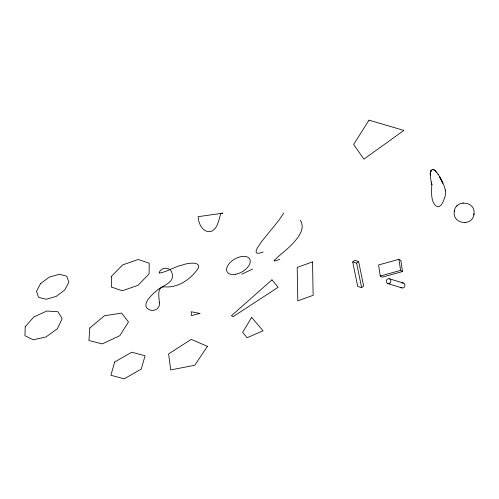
<?xml version="1.0" encoding="UTF-8"?>
<svg xmlns="http://www.w3.org/2000/svg" width="499" height="499" viewBox="0 0 499 499"><rect width="100%" height="100%" fill="white"/><g stroke="black" fill="none" stroke-linecap="round" stroke-linejoin="round"><path stroke-width="0.75" d="M430.331 174.213L430.369 173.484L430.344 175.548C429.733 173.228 431.049 168.007 434.186 169.966M430.338 174.089L430.693 179.129L431.891 184.755L431.255 182.11L431.791 184.237C431.76 191.167 429.988 202.868 437.492 206.823C441.384 206.898 442.962 202.157 444.098 199.176C447.915 191.267 443.237 183.258 439.476 176.397L442.75 183.096L442.376 182.204M454.446 210.647C451.308 224.194 472.983 227.326 474.013 213.672C475.753 201.103 455.238 199.089 454.29 211.545M474.013 213.672L473.819 214.938M430.481 172.473L430.363 173.596L431.011 170.702M430.6 171.899L430.824 171.113M283.725 213.073L279.359 219.672L261.289 241.959L257.178 248.302L256.199 250.691L256.149 252.388L257.191 253.261L259.48 253.18L263.185 252.026M431.161 170.433L430.98 170.752L431.56 169.947M457.103 205.788L456.785 206.124M352.699 261.95L354.708 260.316L358.606 261.501L363.64 286.008L361.638 287.642L357.733 286.457L352.699 261.95L356.604 263.135L358.606 261.501M241.772 274.25L252.494 269.123M279.777 259.268L276.24 260.553L274.381 260.989L273.982 260.64C280.058 254.359 287.543 249.488 293.362 242.888C298.658 237.081 305.55 228.224 300.323 220.315M398.932 259.324L378.585 264.957L380.25 276.022L382.165 277.176L402.518 271.543L400.853 260.478L398.932 259.324L400.597 270.389L402.518 271.543M380.25 276.022L400.597 270.389M463.24 202.912L462.729 202.968M465.018 222.673L465.536 222.61M432.851 169.504L433.169 169.554M389.32 278.741L403.36 283.058M387.891 283.6L401.932 287.911M433.438 169.629L433.793 169.772M434.167 169.953L434.554 170.196M434.804 170.377L438.559 174.793L442.669 182.89M434.51 170.165L434.866 170.421M434.916 170.458L435.658 171.107M436.856 172.423L436.407 171.887M438.559 174.793L438.072 174.057M440.717 178.617L440.23 177.669M442.02 181.143L442.769 182.728M445.42 190.418L445.326 190.05L445.501 190.768M356.604 263.135L361.638 287.642M401.932 283.164A2.532 2.239 -72.9 0 1 404.695 284.262A2.532 2.239 -72.9 0 1 403.853 287.511A2.532 2.239 -72.9 0 1 400.884 287.187M159.337 302.144C160.772 308.357 153.754 312.468 148.627 309.417C142.015 305.7 148.808 297.953 152.363 294.572A34.855 19.792 -29.9 0 1 155.9 291.385C161.027 285.603 174.962 283.632 172.149 273.552C170.92 266.522 161.002 266.672 159.056 272.934L159.181 273.159C167.271 271.805 174.613 266.566 182.809 264.894C188.535 262.574 205.17 260.871 195.82 271.556C188.684 280.344 178.18 287.181 166.523 286.956C156.343 285.409 158.913 295.882 159.337 302.144M111.489 276.303L111.364 287.019L122.324 290.767L137.949 285.353L149.089 273.945L149.22 263.229L138.26 259.48L122.635 264.894L111.489 276.303M25.218 326.708L24.95 335.721L33.146 339.788L45.97 337L57.416 328.666L62.138 318.68L57.915 311.719L46.731 311.039L33.82 316.959L25.218 326.708M89.851 327.999L88.903 340.518L102.258 343.917L119.866 335.64L128.468 321.917L121.581 313.085L104.397 315.786L89.851 327.999M220.801 213.578C218.724 219.735 217.552 229.852 210.279 231.667C202.438 232.334 198.315 223.346 198.19 216.666L222.735 213.185L220.801 213.578M114.708 361.962L110.89 375.273L124.164 378.841L141.248 369.098L145.059 355.787L131.792 352.219L114.708 361.962M40.544 283.638L36.477 291.36L38.604 297.335L46.114 299.275L56.131 296.443L64.839 289.919L68.906 282.197L66.779 276.221L59.275 274.282L49.251 277.113L40.544 283.638M251.608 317.401L242.626 332.459L247.124 337.729L263.048 330.781L251.608 317.401M369.029 120.159L353.635 144.467L363.871 159.144L403.903 130.432L369.029 120.159M207.428 346.368L194.735 365.262L170.727 369.927L168.581 353.922L191.26 339.364L207.428 346.368M271.961 279.858L231.467 315.699L233.083 316.703L278.149 287.256L271.961 279.858M312.53 261.9L297.198 267.427L297.816 300.841L313.141 295.314L312.53 261.9M199.906 313.422L191.51 315.605L191.192 311.775L199.906 313.422M235.397 274.319A12.999 7.379 -29.9 0 0 249.862 259.28A12.999 7.379 -29.9 0 0 230.014 262.686A12.999 7.379 -29.9 0 0 235.397 274.319M389.987 283.052A2.532 2.239 -72.9 0 0 389.476 278.791A2.532 2.239 -72.9 0 0 386.357 281.667A2.532 2.239 -72.9 0 0 389.987 283.052"/></g></svg>
